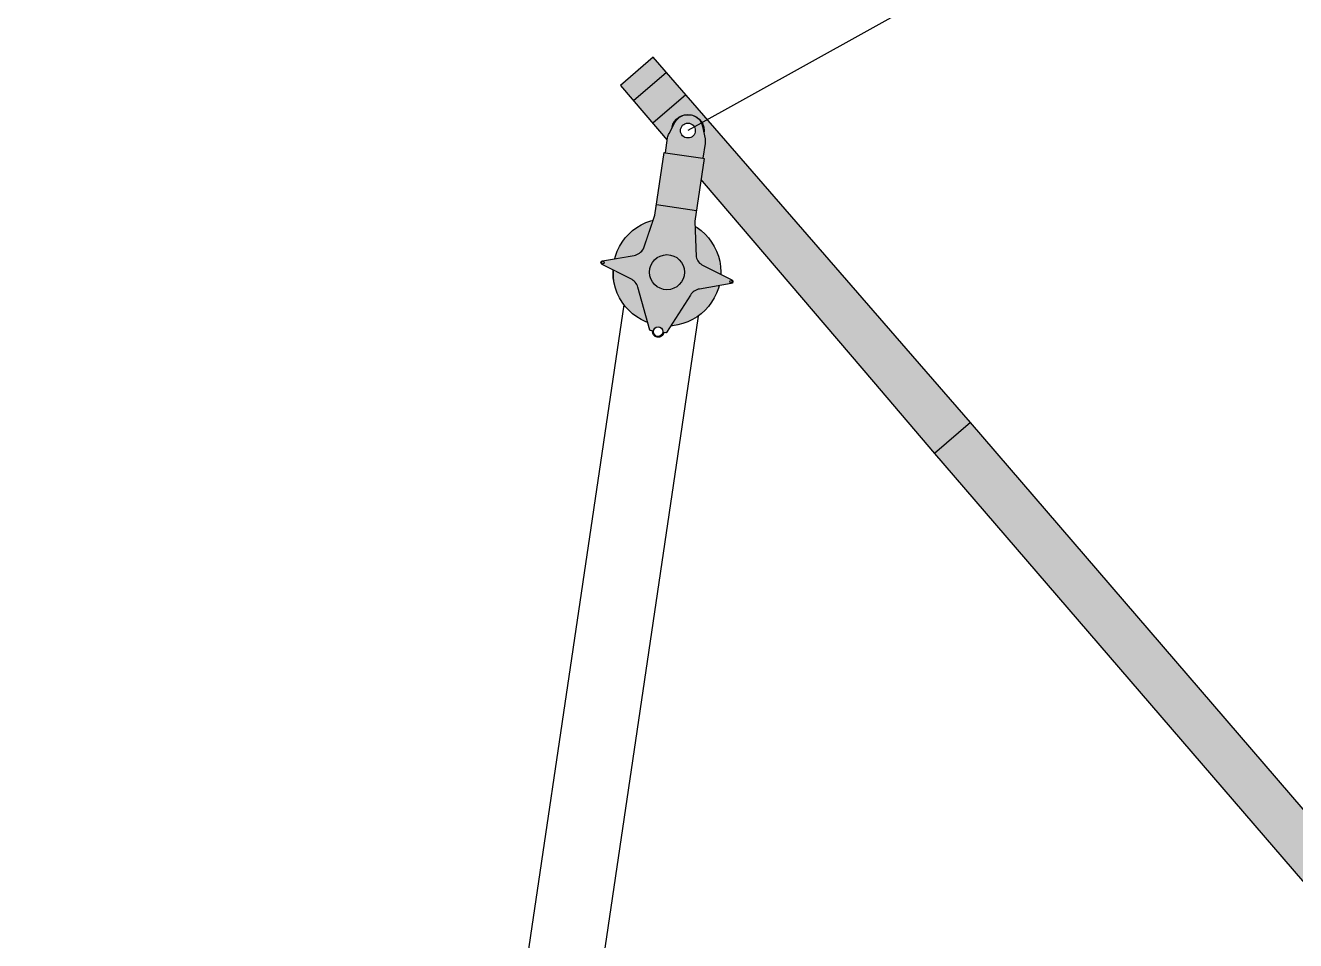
# Model space of a CAD drawing. Header units: millimetres. Extents: x 144133 to 166609, y 63848 to 108303.
# Drawn here: x 144133 to 153556, y 92424 to 99216 of the extents above; entities that cross this region are included whole.
import ezdxf
from ezdxf.enums import TextEntityAlignment as Align

# ---------------------------------------------------------------- set-up
doc = ezdxf.new("R2010")
doc.units = ezdxf.units.MM
doc.set_wipeout_variables(frame=1)
doc.layers.add('Техника. Кран Liebherr LTM 1800', color=250, linetype='Continuous')
doc.layers.add('Техника. Кран Liebherr LTM 1800. Штриховка', color=7, linetype='Continuous', lineweight=15, true_color=0xffdd75)
doc.styles.add('arial', font='arial.ttf')

# ---------------------------------------------------------------- blocks, each defined once
blk = doc.blocks.new('LTM 1800-20221125.20095300')
at = {"color": 0, "linetype": 'ByBlock', "lineweight": -2, "transparency": 16777216}
for points in [[(13039.99999999996, 574.9999999999782, 5.551115123125783e-17), (5366.418795345759, 574.9999999999127), (5321.418572420502, 711.771145181061), (5186.785873434987, 814.3067095433071), (4744.999999999971, 967.6683015016897), (4664.523008593416, 967.849988892016, 0.6072308632839543), (4606.24637216561, 856.3510963770277), (4627.138466358316, 826.4478385622788, -0.9447245870734158), (4589.302966582414, 700.4559649993607), (4280.25369134279, 705.0931991454272), (4374.902266237841, 574.9999999999709), (2000, 575), (2000, 587), (726.904926303454, 587), (700, 575), (-97.76060571771814, 219.1868243524586, 0.6038754934482414), (-125.240387345053, -204.7311539010734), (1147, -983), (1200, -983), (1199.999999999971, -1063), (17104.99999999999, -1063.000000000029)], [(17674.99999999999, -827.0000000000291, 3.061616997868379e-17), (17729.99999999999, -827.0000000000291, 2.775557561562891e-17), (17729.99999999999, -617.0000000000291)]]:
    blk.add_lwpolyline(points, format="xyb", dxfattribs=at)
blk = doc.blocks.new('LTM 1800-20221126.062022')
at = {"color": 0, "linetype": 'ByBlock', "lineweight": -2, "transparency": 16777216}
blk.add_wipeout([(9187.282543326122, 172.0865631894485), (8489.99999999999, 175.00000000000728), (779.9999999999991, 174.99999999999181), (-4.820086052757688, 149.736240642349), (-4.820086052757688, 149.736240642349), (-107.62502126436448, 104.2162645132903), (-149.81380107072164, 3.637978807091713e-12), (-107.62502126436448, -104.21626451328302), (-4.820086052757688, -149.73624064234173), (-4.820086052757688, -149.73624064234173), (779.9999999999964, -175), (8489.999999999989, -175), (9142.29656830351, -172.27452687338518), (12079.999999999989, -159.99999999999363), (12079.999999999998, 160.00000000000637)], dxfattribs=at)
at = {"layer": 'Техника. Кран Liebherr LTM 1800. Штриховка', "transparency": 16777216}
h = blk.add_hatch(color=256, dxfattribs=at)
h.dxf.hatch_style = 1
edge = h.paths.add_edge_path()
edge.add_line((12080, 160.0000000000073), (9187.282543326124, 172.0865631894485))
edge.add_line((9187.282543326124, 172.0865631894485), (8489.999999999993, 175.0000000000073))
edge.add_line((8489.999999999993, 175.0000000000073), (780, 174.9999999999927))
edge.add_line((780, 174.9999999999927), (-4.820086052757688, 149.736240642349))
edge.add_arc((1.851852005074761e-12, 3.637978807091713e-12), 149.8138010707237, 91.84374373100998, 268.15625626899)
edge.add_line((-4.820086052757688, -149.7362406423417), (779.9999999999964, -175))
edge.add_line((779.9999999999964, -175), (8489.999999999989, -175))
edge.add_line((8489.999999999989, -175), (9142.29656830351, -172.2745268733852))
edge.add_line((9142.29656830351, -172.2745268733852), (12079.99999999999, -159.9999999999927))
edge.add_line((12079.99999999999, -159.9999999999927), (12080, 160.0000000000073))
edge = h.paths.add_edge_path(flags=16)
edge.add_arc((0, 0), 77.14963380723202, 0, 360)
at = {"color": 0, "linetype": 'ByBlock', "lineweight": -2, "transparency": 16777216}
for p, q in [((2700, 186.0491388178998), (2699.999999999996, 175)), ((8489.999999999989, -175), (8489.999999999993, 175.0000000000073)), ((11709.99999999999, -161.5459610027756), (11710, 161.7409518779532)), ((11930, -160.6267409470602), (11929.99999999999, 160.8672353430011))]:
    blk.add_line(p, q, dxfattribs=at)
blk.add_lwpolyline([(12080, 160.0000000000073), (9187.282543326124, 172.0865631894485), (8489.999999999993, 175.0000000000073), (780, 174.9999999999927), (-4.820086052757688, 149.736240642349, 0.9683274696624109), (-4.820086052757688, -149.7362406423417), (779.9999999999964, -175), (8489.999999999989, -175), (9142.29656830351, -172.2745268733852), (12079.99999999999, -159.9999999999927)], format="xyb", close=True, dxfattribs=at)
for centre, radius in [((11500, 0), 119.9999999999959), ((11500, 0), 99.99999999999285), ((0, 0), 77.14963380723202)]:
    blk.add_circle(centre, radius, dxfattribs=at)
blk = doc.blocks.new('LTM 1800-20221126.125029')
at = {"color": 0, "linetype": 'ByBlock', "lineweight": -2, "transparency": 16777216}
blk.add_wipeout([(-682.2083339000621, 124.51901210311235), (-739.8582557750617, 236.66394737797782), (-829.5541385387319, 325.2904028822077), (-942.3824538414317, 381.5911246000676), (-1067.130887849953, 399.9712283108447), (-1191.4025649346972, 378.6041912082801), (-1302.8479871853656, 319.6133626044409), (-1390.3922657657963, 228.86095609183508), (-1445.3356879920577, 115.36549206765449), (-1462.218251280414, -9.59441773069625), (-1439.3622509040847, -133.60088226700407), (-1379.0390019004672, -244.33075912797096), (-1287.243127139298, -330.7802668005369), (-1173.0968416749693, -384.35848545973886), (-1047.9434326255007, -399.7410796263181), (-924.2200200151852, -375.3994040049704), (-814.2216179721748, -313.7524126105676), (-728.8793176994958, -220.92627521292968), (-676.6740102867469, -106.14558921594812), (-662.3333339000621, 5.529727786779404e-10)], dxfattribs=at)
at = {"layer": 'Техника. Кран Liebherr LTM 1800. Штриховка', "true_color": 0xadadad, "transparency": 16777216}
h = blk.add_hatch(color=253, dxfattribs=at)
h.dxf.hatch_style = 1
edge = h.paths.add_edge_path()
edge.add_arc((-1062.333333899995, 5.529727786779404e-10), 399.9999999999327, 0, 360)
at = {"color": 0, "linetype": 'ByBlock', "lineweight": -2, "transparency": 16777216}
blk.add_circle((-1062.333333899995, 5.529727786779404e-10), 399.9999999999327, dxfattribs=at)
blk.add_wipeout([(118.57927765171917, -7.253220246639103e-11), (113.48035609533508, -33.102322295905196), (98.65630053587495, -63.135805596804175), (75.48141454508209, -87.31611580426625), (46.104187681979965, -103.40155282814499), (46.104187681979965, -103.40155282814499), (-40.97062395200919, -135.00141166096), (-40.97062395200942, -135.00141166096), (-49.270465743454906, -137.61082875297916), (-57.76570812860098, -139.48893634860883), (-66.39204515426718, -140.6215178435857), (-75.08417852762807, -141.00000000017462), (-75.08417852762807, -141.00000000017462), (-187.3333339000311, -141.0000000002617), (-187.3333339000236, -150.00000000024716), (-657.9856791843486, -150.00000000056707), (-917.5231920920123, -197.35300389313466), (-917.5231920920123, -197.35300389313466), (-936.492673111909, -207.68108360215388), (-952.8019808388992, -221.84148338840373), (-965.6902690395564, -239.1736058174913), (-974.5562856131219, -258.8688892822536), (-1048.070371582624, -484.6441259615384), (-1048.070371582624, -484.6441259615384), (-1053.436091526528, -492.3304565103996), (-1062.3327524486535, -495.28342997108086), (-1071.229638034093, -492.3311334577952), (-1076.5959428083736, -484.64521120394045), (-1076.5959428083734, -484.64521120394045), (-1150.6128408429504, -257.3844854543711), (-1150.6128408429504, -257.3844854543711), (-1159.06822111464, -238.39786112240927), (-1171.2658334916987, -221.5692066497263), (-1186.6787589778965, -207.6254952707984), (-1204.641181758212, -197.16907490228164), (-1505.6361198238446, -61.644934679774224), (-1505.6361198238446, -61.644934679774224), (-1506.8424946387095, -60.87757677405989), (-1507.7823772208012, -59.80017291232434), (-1508.3789160651058, -58.50081932048033), (-1508.5833339000164, -57.08576041775791), (-1508.5833339000164, -57.08576041775791), (-1508.5833338998127, -41.25000000093132), (-1508.5833338998127, -41.25000000093132), (-1524.3690254851817, -38.110030717045674), (-1537.7514886242934, -29.168154724702617), (-1546.6933646164712, -15.785691585480208), (-1549.833333900162, -7.253220246639103e-11), (-1549.833333900162, -7.253220246639103e-11), (-1549.833333900162, -7.253220246639103e-11), (-1546.6933646164712, 15.785691585335144), (-1537.7514886242934, 29.168154724557326), (-1524.3690254851813, 38.11003071690038), (-1508.5833338998127, 41.25000000078603), (-1508.5833339000164, 57.08576041761262), (-1508.5833339000164, 57.08576041761262), (-1508.3789160651058, 58.50081932033504), (-1507.7823772208012, 59.80017291217905), (-1506.8424946387095, 60.8775767739146), (-1505.6361198238446, 61.64493467962893), (-1505.6361198238446, 61.64493467962893), (-1204.641181758212, 197.16907490213634), (-1204.641181758212, 197.16907490213634), (-1186.6787589778967, 207.62549527065312), (-1171.265833491699, 221.56920664958102), (-1159.06822111464, 238.39786112226398), (-1150.6128408429504, 257.3844854542258), (-1150.6128408429504, 257.384485454226), (-1076.5959428083734, 484.64521120379527), (-1076.5959428083734, 484.64521120379527), (-1071.229638034093, 492.3311334576499), (-1062.3327524486535, 495.28342997093523), (-1053.436091526528, 492.33045651025395), (-1048.0703715826241, 484.64412596139323), (-1048.070371582624, 484.64412596139323), (-974.5562856131219, 258.8688892821085), (-974.5562856131219, 258.8688892821085), (-965.6902690395564, 239.17360581734624), (-952.8019808388992, 221.84148338825867), (-936.4926731119093, 207.68108360200858), (-917.5231920920123, 197.3530038929896), (-917.5231920920123, 197.3530038929896), (-657.9856791843486, 150.00000000042223), (-187.3333339000236, 150.0000000001021), (-187.3333339000311, 141.00000000011664), (-75.08417852762807, 141.00000000002933), (-75.08417852762807, 141.00000000002933), (-66.39204515426718, 140.62151784344064), (-57.76570812860098, 139.48893634846354), (-49.27046574345468, 137.61082875283387), (-40.97062395200919, 135.0014116608147), (-40.97062395200919, 135.0014116608147), (46.104187681979965, 103.4015528279997), (46.104187681979965, 103.4015528279997), (75.48141454508209, 87.31611580412095), (98.65630053587495, 63.13580559665911), (113.48035609533508, 33.102322295759905)], dxfattribs=at)
at = {"layer": 'Техника. Кран Liebherr LTM 1800. Штриховка', "transparency": 16777216}
h = blk.add_hatch(color=256, dxfattribs=at)
h.dxf.hatch_style = 1
edge = h.paths.add_edge_path()
edge.add_arc((8.57927765170183, -2.33839614338649e-10), 110.0000000000173, -70.05392724733451, 8.401457307627425e-11, ccw=False)
edge.add_line((46.10418768197997, -103.4015528281452), (-40.97062395200919, -135.00141166096))
edge.add_arc((-75.08417852723439, -41.00000000206627), 99.99999999810835, 269.9999999997745, 289.94607275443053, ccw=False)
edge.add_line((-75.08417852762796, -141.0000000001746), (-187.333333900031, -141.0000000002619))
edge.add_line((-187.333333900031, -141.0000000002619), (-187.3333339000237, -150.0000000002474))
edge.add_line((-187.3333339000237, -150.0000000002474), (-657.9856791843486, -150.0000000005675))
edge.add_line((-657.9856791843486, -150.0000000005675), (-917.5231920920123, -197.3530038931349))
edge.add_arc((-879.4698701655369, -289.8297290208729), 99.99999999995593, 112.3667153928843, 161.964367708946)
edge.add_line((-974.5562856131219, -258.8688892822538), (-1048.070371582624, -484.6441259615385))
edge.add_arc((-1062.333318552852, -480.4033943278409), 14.88003565400866, 196.5628927159248, 343.44146686789327, ccw=False)
edge.add_line((-1076.595942808373, -484.6452112039406), (-1150.61284084295, -257.3844854543713))
edge.add_arc((-1245.696900234019, -288.3525601429649), 100.0000000010129, 18.03999187505282, 65.76015891837963)
edge.add_line((-1204.641181758212, -197.1690749022819), (-1505.636119823845, -61.64493467977445))
edge.add_arc((-1503.583333900116, -57.08576041787749), 4.99999999990001, 179.9999999986323, 245.76015891838398, ccw=False)
edge.add_line((-1508.583333900016, -57.08576041775814), (-1508.583333899813, -41.25000000093132))
edge.add_arc((-1508.583333900184, -9.531504474580288e-10), 41.24999999997817, 179.9999999987772, 270.0000000005154, ccw=False)
edge.add_arc((-1508.583333900184, 8.076312951743603e-10), 41.24999999997817, 89.9999999994846, 180.0000000012228, ccw=False)
edge.add_line((-1508.583333899813, 41.2500000007858), (-1508.583333900016, 57.08576041761262))
edge.add_arc((-1503.583333900116, 57.08576041773198), 4.999999999899956, 114.23984108161599, 180.0000000013677, ccw=False)
edge.add_line((-1505.636119823845, 61.64493467962893), (-1204.641181758212, 197.1690749021363))
edge.add_arc((-1245.696900234019, 288.3525601428194), 100.0000000010129, 294.2398410816203, 341.9600081249472)
edge.add_line((-1150.61284084295, 257.3844854542258), (-1076.595942808373, 484.645211203795))
edge.add_arc((-1062.333318552852, 480.4033943276954), 14.88003565400845, 16.558533132106675, 163.4371072840752, ccw=False)
edge.add_line((-1048.070371582624, 484.644125961393), (-974.5562856131219, 258.8688892821083))
edge.add_arc((-879.4698701655369, 289.8297290207274), 99.99999999995589, 198.035632291054, 247.6332846071157)
edge.add_line((-917.5231920920123, 197.3530038929894), (-657.9856791843486, 150.000000000422))
edge.add_line((-657.9856791843486, 150.000000000422), (-187.3333339000237, 150.0000000001019))
edge.add_line((-187.3333339000237, 150.0000000001019), (-187.333333900031, 141.0000000001164))
edge.add_line((-187.333333900031, 141.0000000001164), (-75.08417852762796, 141.0000000000291))
edge.add_arc((-75.08417852723439, 41.00000000192075), 99.99999999810835, 70.05392724556953, 90.0000000002255, ccw=False)
edge.add_line((-40.97062395200919, 135.0014116608145), (46.10418768197997, 103.4015528279997))
edge.add_arc((8.57927765170183, 8.832046205498045e-11), 110.0000000000174, -8.390088623855263e-11, 70.05392724733451, ccw=False)
edge = h.paths.add_edge_path(flags=16)
edge.add_arc((0, 0), 54.99999999998485, 0, 360)
edge = h.paths.add_edge_path(flags=16)
edge.add_arc((-1062.333318552854, 480.4033943276954), 9.43542156053445, 0, 360)
edge = h.paths.add_edge_path(flags=16)
edge.add_arc((-1508.583333900111, 8.440110832452774e-10), 35.00000000008004, 0, 360)
edge = h.paths.add_edge_path(flags=16)
edge.add_arc((-1062.333318552854, -480.4033943265895), 9.43542156053445, 0, 360)
at = {"color": 0, "linetype": 'ByBlock', "lineweight": -2, "transparency": 16777216}
blk.add_lwpolyline([(118.5792776517192, -7.275957614183426e-11, -0.3155575022389064), (46.10418768197997, -103.4015528281452), (-40.97062395200919, -135.00141166096, -0.08725156534143404), (-75.08417852762796, -141.0000000001746), (-187.333333900031, -141.0000000002619), (-187.3333339000237, -150.0000000002474), (-657.9856791843486, -150.0000000005675), (-917.5231920920123, -197.3530038931349, 0.2198535205518852), (-974.5562856131219, -258.8688892822538), (-1048.070371582624, -484.6441259615385, -0.745910488813488), (-1076.595942808373, -484.6452112039406), (-1150.61284084295, -257.3844854543713, 0.211280725334578), (-1204.641181758212, -197.1690749022819), (-1505.636119823845, -61.64493467977445, -0.2950755203524489), (-1508.583333900016, -57.08576041775814), (-1508.583333899813, -41.25000000093132, -0.414213562381981), (-1549.833333900162, -7.275957614183426e-11, -0.414213562381981), (-1508.583333899813, 41.2500000007858), (-1508.583333900016, 57.08576041761262, -0.2950755203524489), (-1505.636119823845, 61.64493467962893), (-1204.641181758212, 197.1690749021363, 0.211280725334578), (-1150.61284084295, 257.3844854542258), (-1076.595942808373, 484.645211203795, -0.745910488813488), (-1048.070371582624, 484.644125961393), (-974.5562856131219, 258.8688892821083, 0.2198535205518852), (-917.5231920920123, 197.3530038929894), (-657.9856791843486, 150.000000000422), (-187.3333339000237, 150.0000000001019), (-187.333333900031, 141.0000000001164), (-75.08417852762796, 141.0000000000291, -0.08725156534143404), (-40.97062395200919, 135.0014116608145), (46.10418768197997, 103.4015528279997, -0.3155575022389064)], format="xyb", close=True, dxfattribs=at)
for points in [[(-577.3333339000383, 150.0000000003638), (-577.3333339002347, -149.9999999996071)], [(-187.3333338999655, 141.0000000001164), (-187.333333900031, -141.0000000002619)]]:
    blk.add_lwpolyline(points, dxfattribs=at)
for centre, radius in [((-1062.333318552854, 480.4033943276954), 9.43542156053445), ((-1062.333333899995, 5.529727786779404e-10), 129.999999999971), ((-1508.583333900111, 8.440110832452774e-10), 35.00000000008004), ((0, 0), 54.99999999998485), ((-1062.333318552854, -480.4033943265895), 9.43542156053445)]:
    blk.add_circle(centre, radius, dxfattribs=at)
blk = doc.blocks.new('*U99')
at = {"color": 0, "linetype": 'ByBlock', "lineweight": -2, "transparency": 16777216, "rotation": 130.7074072742269}
blk.add_blockref('LTM 1800-20221126.062022', (1309.999999999876, 3787), dxfattribs=at)
at = {"color": 0, "linetype": 'ByBlock', "lineweight": -2, "transparency": 16777216}
blk.add_lwpolyline([(-7222.691357743914, 3605.995259745265), (-6068.344280518215, 11412.66392022785), (-6622.96156503062, 11494.67340073732), (-7777.308642256317, 3688.004740254737)], close=True, dxfattribs=at)
at = {"color": 0, "linetype": 'ByBlock', "lineweight": -2, "transparency": 16777216, "rotation": 81.58880574076174}
blk.add_blockref('LTM 1800-20221126.125029', (-6190.258726399933, 12504.57529574959), dxfattribs=at)
at = {"color": 0, "linetype": 'ByBlock', "lineweight": -2, "transparency": 16777216}
blk.add_line((6769.329622114381, 19713.62237924084), (-6190.258726399938, 12504.57529574958), dxfattribs=at)
at = {"color": 0, "linetype": 'ByBlock', "lineweight": -2, "transparency": 16777216, "rotation": 70}
blk.add_blockref('LTM 1800-20221125.20095300', (1670, 3452), dxfattribs=at)
at = {"layer": 'Defpoints', "color": 250, "linetype": 'ByBlock', "lineweight": -2, "transparency": 16777216, "style": 'arial', "width": 0.9}
blk.add_attdef('МАРКА', text='', height=250, rotation=69.99999999998934, dxfattribs=at).set_placement((7630.768738871458, 18392.53249221465), align=Align.MIDDLE_CENTER)

msp = doc.modelspace()

# ---------------------------------------------------------------- block references
at = {"layer": 'Техника. Кран Liebherr LTM 1800', "transparency": 16777216}
msp.add_blockref('*U99', (155238.0519351188, 85931.16006906319), dxfattribs=at)

doc.saveas('drawing.dxf')
